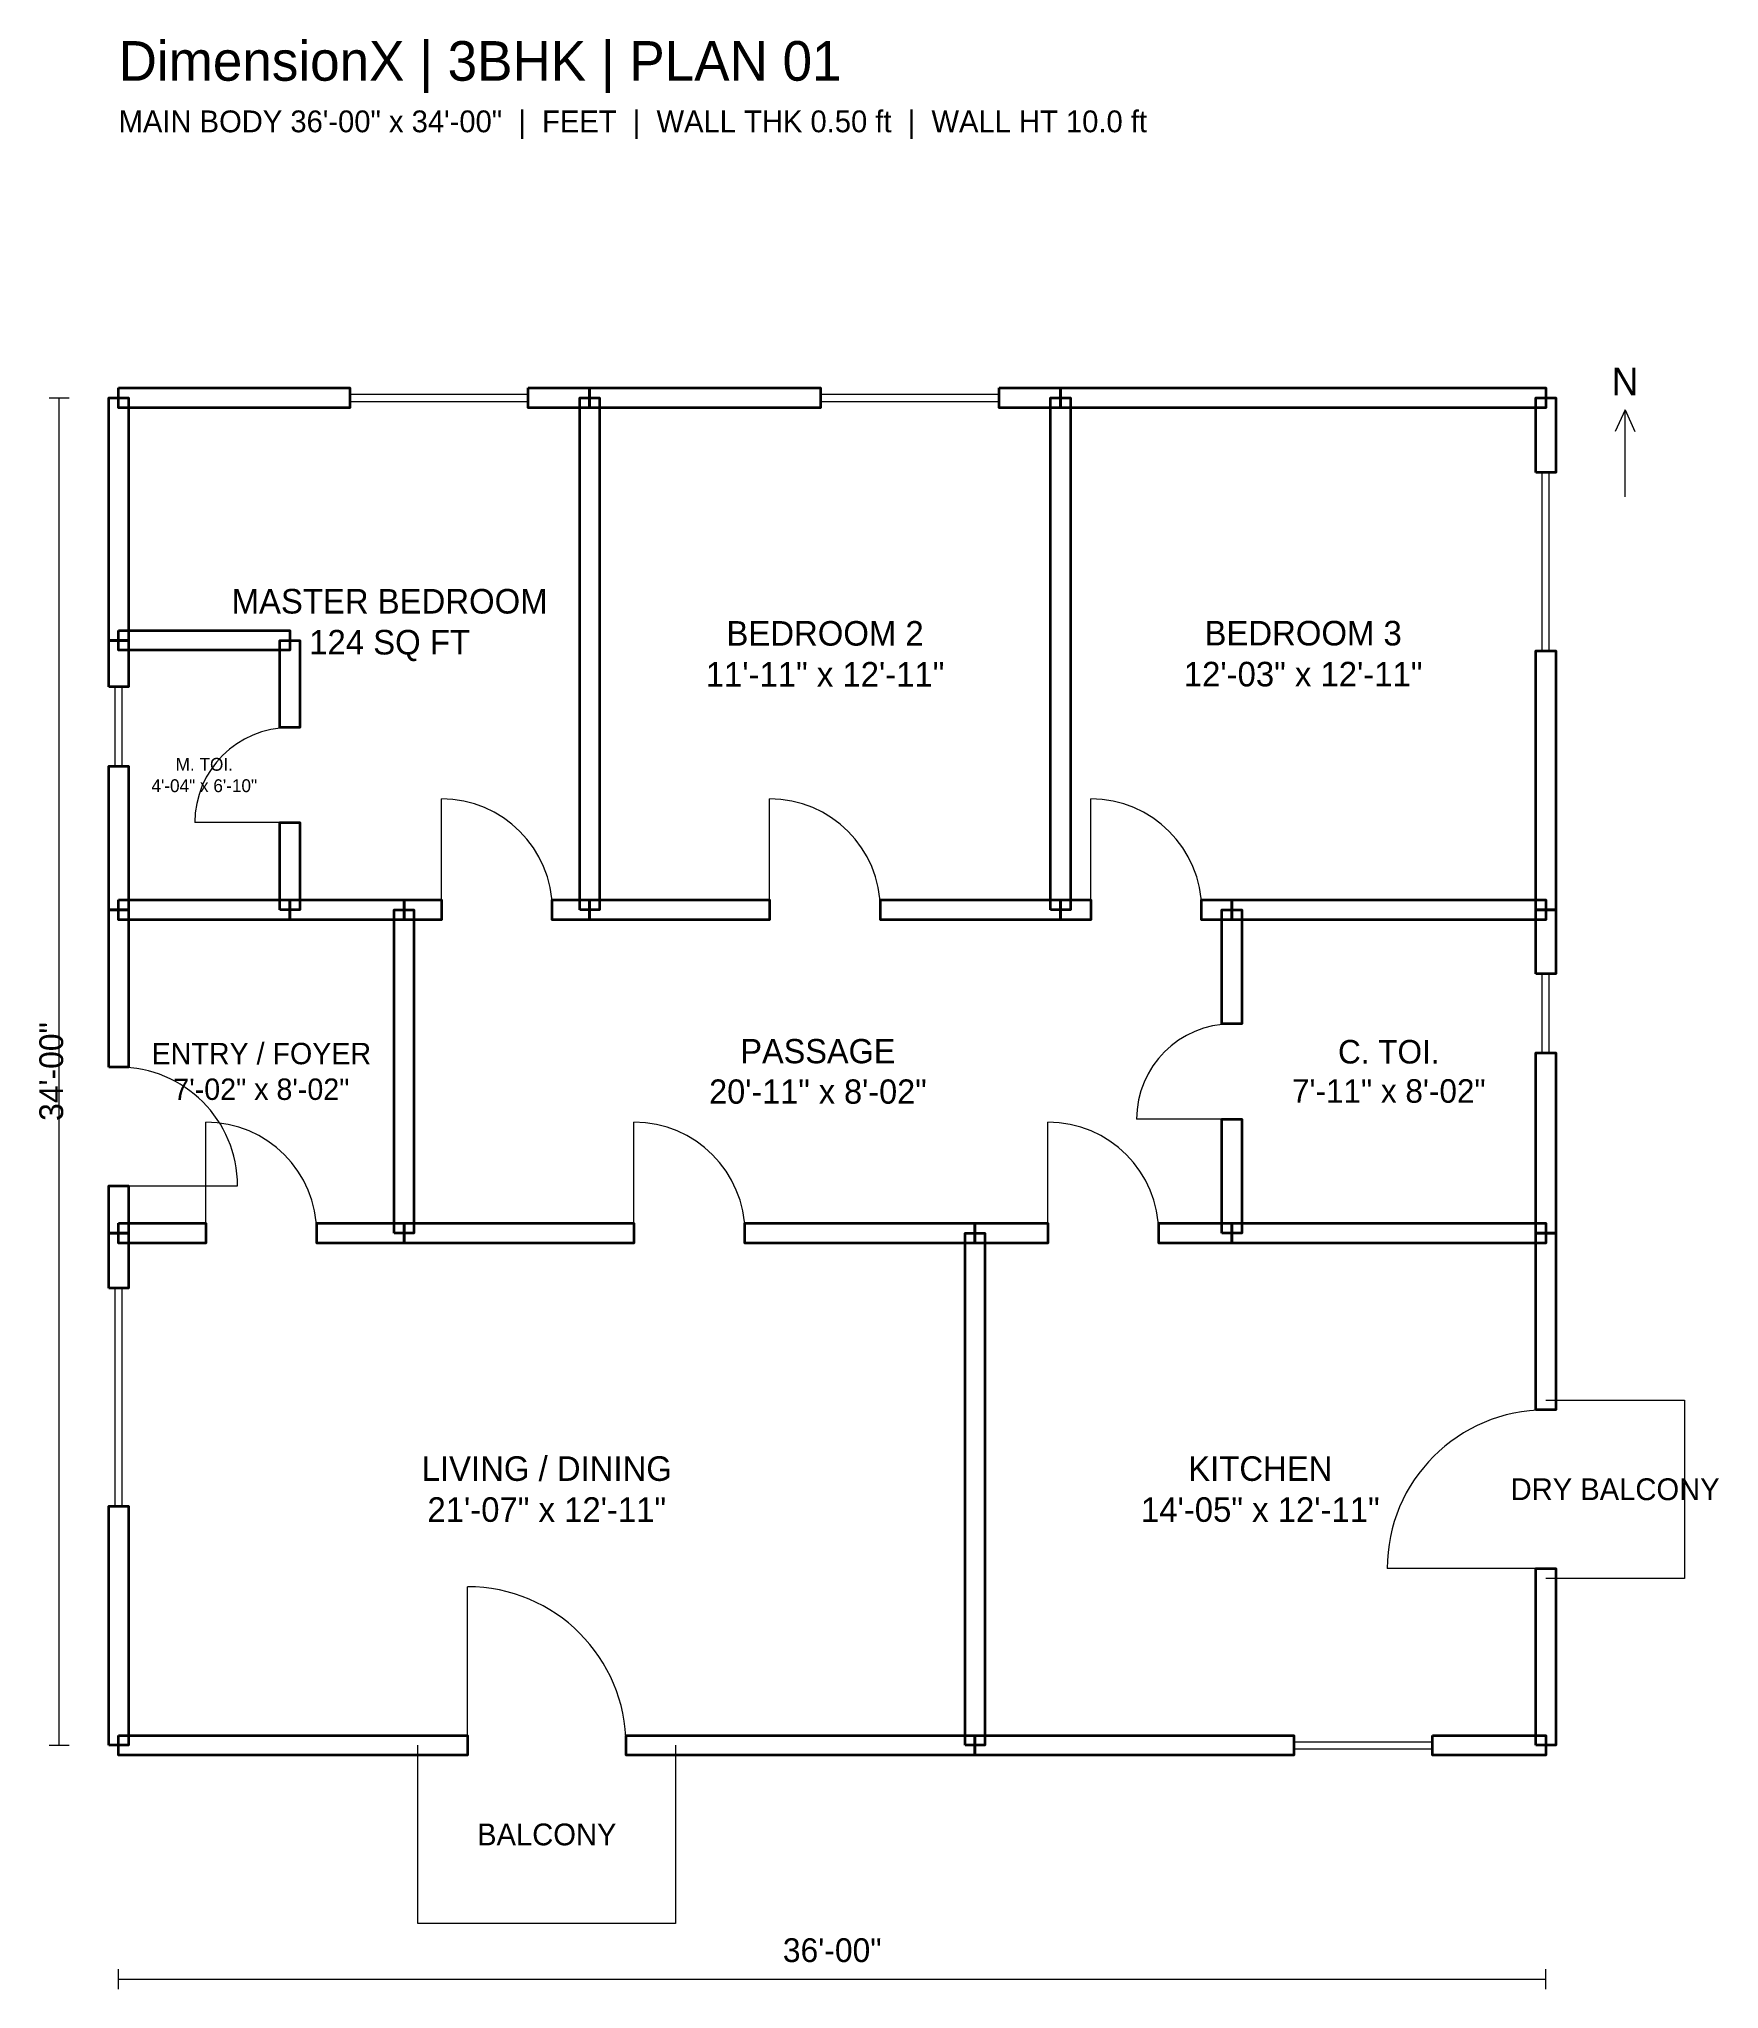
# Model space of a CAD drawing. Header units: feet. Extents: x -2 to 40.4, y -6.2 to 43.1.
import ezdxf
from ezdxf.enums import TextEntityAlignment as Align

# ---------------------------------------------------------------- set-up
doc = ezdxf.new("R2010")
doc.units = ezdxf.units.FT
doc.header["$MEASUREMENT"] = 0
for name, color, linetype, lineweight in [('DX_DIMENSION', 8, 'CONTINUOUS', 9), ('DX_DOOR_SYMBOL', 1, 'CONTINUOUS', 18), ('DX_RAILING', 3, 'CONTINUOUS', 13), ('DX_ROOM_LABEL', 7, 'CONTINUOUS', 13), ('DX_TITLE', 7, 'CONTINUOUS', 18), ('DX_WALL_FACE', 7, 'CONTINUOUS', 35), ('DX_WINDOW_SYMBOL', 4, 'CONTINUOUS', 18)]:
    doc.layers.add(name, color=color, linetype=linetype, lineweight=lineweight)

msp = doc.modelspace()

# ---------------------------------------------------------------- linework, layer by layer
at = {"layer": 'DX_DIMENSION'}
for p, q in [((-1.75, 34), (-1.25, 34)), ((-1.5, 0), (-1.5, 34)), ((38, 33.7), (37.75, 33.15)), ((38, 31.5), (38, 33.7)), ((38, 33.7), (38.25, 33.15)), ((-1.75, 0), (-1.25, 0)), ((0, -6.15), (0, -5.65)), ((0, -5.9), (36, -5.9)), ((36, -6.15), (36, -5.65))]:
    msp.add_line(p, q, dxfattribs=at)
at = {"layer": 'DX_DOOR_SYMBOL'}
for p, q in [((8.14, 21.08), (8.14, 23.88)), ((16.42, 21.08), (16.42, 23.88)), ((24.52, 21.08), (24.52, 23.88)), ((4.32, 23.28), (1.92, 23.28)), ((28.08, 15.8), (25.68, 15.8)), ((2.2, 12.92), (2.2, 15.72)), ((13, 12.92), (13, 15.72)), ((23.44, 12.92), (23.44, 15.72)), ((0, 14.1128), (3, 14.1128)), ((36, 4.46), (32, 4.46)), ((8.8, 0), (8.8, 4))]:
    msp.add_line(p, q, dxfattribs=at)
for centre, radius, start, end in [((4.32, 23.28), 2.4, 90, 180), ((8.14, 21.08), 2.8, 0, 90), ((16.42, 21.08), 2.8, 0, 90), ((24.52, 21.08), 2.8, 0, 90), ((28.08, 15.8), 2.4, 90, 180), ((0, 14.1128), 3, 0, 90), ((2.2, 12.92), 2.8, 0, 90), ((13, 12.92), 2.8, 0, 90), ((23.44, 12.92), 2.8, 0, 90), ((36, 4.46), 4, 90, 180), ((8.8, 0), 4, 0, 90)]:
    msp.add_arc(centre, radius, start, end, dxfattribs=at)
at = {"layer": 'DX_RAILING'}
for p, q in [((36, 8.71), (39.5, 8.71)), ((39.5, 8.71), (39.5, 4.21)), ((39.5, 4.21), (36, 4.21)), ((7.55, -4.5), (7.55, 0)), ((14.05, 0), (14.05, -4.5)), ((14.05, -4.5), (7.55, -4.5))]:
    msp.add_line(p, q, dxfattribs=at)
at = {"layer": 'DX_WALL_FACE'}
for points in [[(-0.25, 27.88), (-0.25, 34), (0.25, 34), (0.25, 27.88)], [(0, 34.25), (5.8284, 34.25), (5.8284, 33.75), (0, 33.75)], [(10.3284, 34.25), (11.88, 34.25), (11.88, 33.75), (10.3284, 33.75)], [(11.63, 21.08), (11.63, 34), (12.13, 34), (12.13, 21.08)], [(11.88, 34.25), (17.7084, 34.25), (17.7084, 33.75), (11.88, 33.75)], [(22.2084, 34.25), (23.76, 34.25), (23.76, 33.75), (22.2084, 33.75)], [(23.51, 21.08), (23.51, 34), (24.01, 34), (24.01, 21.08)], [(23.76, 34.25), (36, 34.25), (36, 33.75), (23.76, 33.75)], [(35.75, 32.1156), (35.75, 34), (36.25, 34), (36.25, 32.1156)], [(0, 28.13), (4.32, 28.13), (4.32, 27.63), (0, 27.63)], [(-0.25, 26.704), (-0.25, 27.88), (0.25, 27.88), (0.25, 26.704)], [(4.07, 25.68), (4.07, 27.88), (4.57, 27.88), (4.57, 25.68)], [(35.75, 21.08), (35.75, 27.6156), (36.25, 27.6156), (36.25, 21.08)], [(-0.25, 21.08), (-0.25, 24.704), (0.25, 24.704), (0.25, 21.08)], [(4.07, 21.08), (4.07, 23.28), (4.57, 23.28), (4.57, 21.08)], [(0, 21.33), (4.32, 21.33), (4.32, 20.83), (0, 20.83)], [(4.32, 21.33), (7.2, 21.33), (7.2, 20.83), (4.32, 20.83)], [(7.2, 21.33), (8.14, 21.33), (8.14, 20.83), (7.2, 20.83)], [(10.94, 21.33), (11.88, 21.33), (11.88, 20.83), (10.94, 20.83)], [(11.88, 21.33), (16.42, 21.33), (16.42, 20.83), (11.88, 20.83)], [(19.22, 21.33), (23.76, 21.33), (23.76, 20.83), (19.22, 20.83)], [(23.76, 21.33), (24.52, 21.33), (24.52, 20.83), (23.76, 20.83)], [(27.32, 21.33), (28.08, 21.33), (28.08, 20.83), (27.32, 20.83)], [(28.08, 21.33), (36, 21.33), (36, 20.83), (28.08, 20.83)], [(-0.25, 17.1128), (-0.25, 21.08), (0.25, 21.08), (0.25, 17.1128)], [(6.95, 12.92), (6.95, 21.08), (7.45, 21.08), (7.45, 12.92)], [(27.83, 18.2), (27.83, 21.08), (28.33, 21.08), (28.33, 18.2)], [(35.75, 19.4688), (35.75, 21.08), (36.25, 21.08), (36.25, 19.4688)], [(35.75, 12.92), (35.75, 17.4688), (36.25, 17.4688), (36.25, 12.92)], [(27.83, 12.92), (27.83, 15.8), (28.33, 15.8), (28.33, 12.92)], [(-0.25, 12.92), (-0.25, 14.1128), (0.25, 14.1128), (0.25, 12.92)], [(-0.25, 11.5356), (-0.25, 12.92), (0.25, 12.92), (0.25, 11.5356)], [(0, 13.17), (2.2, 13.17), (2.2, 12.67), (0, 12.67)], [(5, 13.17), (7.2, 13.17), (7.2, 12.67), (5, 12.67)], [(7.2, 13.17), (13, 13.17), (13, 12.67), (7.2, 12.67)], [(15.8, 13.17), (21.6, 13.17), (21.6, 12.67), (15.8, 12.67)], [(21.35, 0), (21.35, 12.92), (21.85, 12.92), (21.85, 0)], [(21.6, 13.17), (23.44, 13.17), (23.44, 12.67), (21.6, 12.67)], [(26.24, 13.17), (28.08, 13.17), (28.08, 12.67), (26.24, 12.67)], [(28.08, 13.17), (36, 13.17), (36, 12.67), (28.08, 12.67)], [(35.75, 8.46), (35.75, 12.92), (36.25, 12.92), (36.25, 8.46)], [(-0.25, 0), (-0.25, 6.0356), (0.25, 6.0356), (0.25, 0)], [(35.75, 0), (35.75, 4.46), (36.25, 4.46), (36.25, 0)], [(0, 0.25), (8.8, 0.25), (8.8, -0.25), (0, -0.25)], [(12.8, 0.25), (21.6, 0.25), (21.6, -0.25), (12.8, -0.25)], [(21.6, 0.25), (29.642, 0.25), (29.642, -0.25), (21.6, -0.25)], [(33.142, 0.25), (36, 0.25), (36, -0.25), (33.142, -0.25)]]:
    msp.add_lwpolyline(points, close=True, dxfattribs=at)
at = {"layer": 'DX_WINDOW_SYMBOL'}
for p, q in [((5.8284, 33.8), (5.8284, 34.2)), ((5.8284, 34.09), (10.3284, 34.09)), ((10.3284, 33.8), (10.3284, 34.2)), ((17.7084, 33.8), (17.7084, 34.2)), ((17.7084, 34.09), (22.2084, 34.09)), ((22.2084, 33.8), (22.2084, 34.2)), ((5.8284, 33.91), (10.3284, 33.91)), ((17.7084, 33.91), (22.2084, 33.91)), ((36.2, 32.1156), (35.8, 32.1156)), ((35.91, 27.6156), (35.91, 32.1156)), ((36.09, 27.6156), (36.09, 32.1156)), ((36.2, 27.6156), (35.8, 27.6156)), ((0.2, 26.704), (-0.2, 26.704)), ((-0.09, 24.704), (-0.09, 26.704)), ((0.09, 24.704), (0.09, 26.704)), ((0.2, 24.704), (-0.2, 24.704)), ((36.2, 19.4688), (35.8, 19.4688)), ((35.91, 17.4688), (35.91, 19.4688)), ((36.09, 17.4688), (36.09, 19.4688)), ((36.2, 17.4688), (35.8, 17.4688)), ((0.2, 11.5356), (-0.2, 11.5356)), ((-0.09, 6.0356), (-0.09, 11.5356)), ((0.09, 6.0356), (0.09, 11.5356)), ((0.2, 6.0356), (-0.2, 6.0356)), ((29.642, -0.2), (29.642, 0.2)), ((29.642, 0.09), (33.142, 0.09)), ((33.142, -0.2), (33.142, 0.2)), ((29.642, -0.09), (33.142, -0.09))]:
    msp.add_line(p, q, dxfattribs=at)

# ---------------------------------------------------------------- texts
at = {"layer": 'DX_DIMENSION'}
msp.add_text('MAIN BODY 36\'-00" x 34\'-00"  |  FEET  |  WALL THK 0.50 ft  |  WALL HT 10.0 ft', height=0.55, dxfattribs=at).set_placement((0, 40.7))
for s, height, p in [('N', 0.7, (38, 33.85)), ('36\'-00"', 0.6, (18, -5.65))]:
    msp.add_text(s, height=height, dxfattribs=at).set_placement(p, align=Align.BOTTOM_CENTER)
msp.add_text('34\'-00"', height=0.6, rotation=90, dxfattribs=at).set_placement((-1.7, 17), align=Align.MIDDLE_CENTER)
at = {"layer": 'DX_ROOM_LABEL'}
for s, p in [('DRY BALCONY', (37.75, 6.46)), ('BALCONY', (10.8, -2.25))]:
    msp.add_text(s, height=0.55, dxfattribs=at).set_placement(p, align=Align.MIDDLE_CENTER)
at = {"layer": 'DX_ROOM_LABEL', "attachment_point": 5}
for s, insert, char_height, width in [('MASTER BEDROOM\\P124 SQ FT', (6.8347, 28.2643), 0.62, 10.4544), ('BEDROOM 2\\P11\'-11" x 12\'-11"', (17.82, 27.54), 0.62, 10.4544), ('BEDROOM 3\\P12\'-03" x 12\'-11"', (29.88, 27.54), 0.62, 10.7712), ('M. TOI.\\P4\'-04" x 6\'-10"', (2.16, 24.48), 0.324, 3.8016), ('ENTRY / FOYER\\P7\'-02" x 8\'-02"', (3.6, 17), 0.54, 6.336), ('PASSAGE\\P20\'-11" x 8\'-02"', (17.64, 17), 0.612, 18.3744), ('C. TOI.\\P7\'-11" x 8\'-02"', (32.04, 17), 0.594, 6.9696), ('LIVING / DINING\\P21\'-07" x 12\'-11"', (10.8, 6.46), 0.62, 19.008), ('KITCHEN\\P14\'-05" x 12\'-11"', (28.8, 6.46), 0.62, 12.672)]:
    msp.add_mtext(s, dxfattribs=dict(at, insert=insert, char_height=char_height, width=width))
at = {"layer": 'DX_TITLE'}
msp.add_text('DimensionX | 3BHK | PLAN 01', height=1, dxfattribs=at).set_placement((0, 42))

doc.saveas('drawing.dxf')
